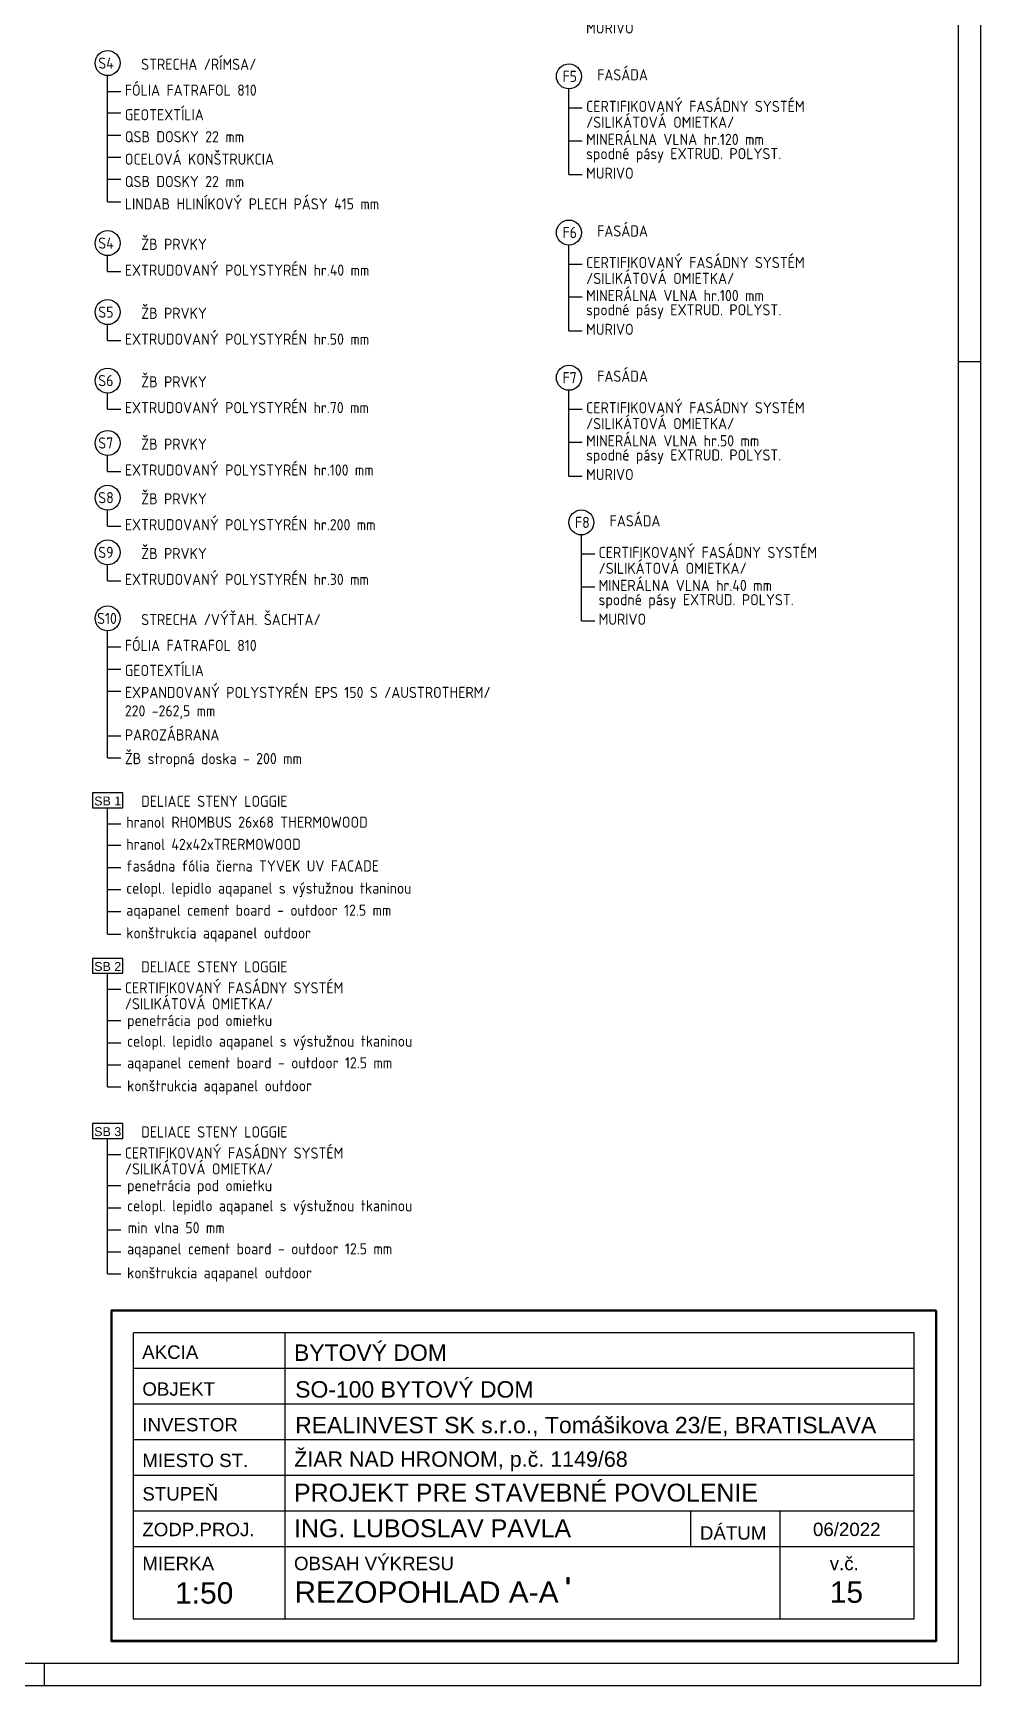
# Model space of a CAD drawing. Extents: x 3792242 to 5145247, y -1546315 to -1031918.
# Drawn here: x 3951992 to 3962617, y -1511714 to -1493183 of the extents above; entities that cross this region are included whole.
import ezdxf

# ---------------------------------------------------------------- set-up
doc = ezdxf.new("R2010")
doc.units = 0
doc.header["$MEASUREMENT"] = 0
doc.layers.add('OKNÁ', color=143, linetype='CONTINUOUS')
doc.layers.add('TENKÁ', color=7, linetype='CONTINUOUS')
doc.styles.add('ARIAL', font='arial.ttf')
doc.styles.add('STYLE1', font='isocp.shx')

msp = doc.modelspace()

# ---------------------------------------------------------------- hatches: boundary and pattern name
at = {"layer": 'TENKÁ'}
h = msp.add_hatch(color=256, dxfattribs=at)
h.dxf.hatch_style = 1
h.paths.add_polyline_path([(3957976.125, -1510501.641), (3957976.125, -1510565.266), (3957999.75, -1510565.266), (3957999.75, -1510501.641)])

# ---------------------------------------------------------------- linework, layer by layer
at = {"layer": 'OKNÁ', "ltscale": 0.25}
for p, q in [((3952827.391, -1495075.294), (3952827.391, -1493659.929)), ((3952827.391, -1493839.26), (3952977.391, -1493839.26)), ((3957997.891, -1494770.396), (3957997.891, -1493808.798)), ((3952827.391, -1494077.443), (3952977.391, -1494077.443)), ((3952827.391, -1494077.443), (3952977.391, -1494077.443)), ((3957997.891, -1494021.51), (3958147.891, -1494021.51)), ((3952827.391, -1494328.517), (3952977.391, -1494328.517)), ((3957997.891, -1494391.287), (3958147.891, -1494391.287)), ((3952827.391, -1494575.294), (3952977.391, -1494575.294)), ((3952827.391, -1494822.072), (3952977.391, -1494822.072)), ((3957997.891, -1494770.396), (3958147.891, -1494770.396)), ((3952827.391, -1495075.294), (3952977.391, -1495075.294)), ((3957997.891, -1496520.96), (3957997.891, -1495559.362)), ((3952827.391, -1495857.41), (3952827.391, -1495678.079)), ((3957997.891, -1495772.075), (3958147.891, -1495772.075)), ((3952827.391, -1495857.41), (3952977.391, -1495857.41)), ((3957997.891, -1496141.852), (3958147.891, -1496141.852)), ((3952827.391, -1496630.91), (3952827.391, -1496451.579)), ((3957997.891, -1496520.96), (3958147.891, -1496520.96)), ((3952827.391, -1496630.91), (3952977.391, -1496630.91)), ((3952827.391, -1497398.91), (3952827.391, -1497219.579)), ((3957997.891, -1498149.025), (3957997.891, -1497187.426)), ((3952827.391, -1497398.91), (3952977.391, -1497398.91)), ((3957997.891, -1497400.139), (3958147.891, -1497400.139)), ((3957997.891, -1497769.916), (3958147.891, -1497769.916)), ((3952827.391, -1498098.309), (3952827.391, -1497918.977)), ((3952827.391, -1498098.309), (3952977.391, -1498098.309)), ((3957997.891, -1498149.025), (3958147.891, -1498149.025)), ((3952827.391, -1498711.309), (3952827.391, -1498531.977)), ((3952827.391, -1498711.309), (3952977.391, -1498711.309)), ((3958137.762, -1499771.07), (3958137.762, -1498809.471)), ((3958137.762, -1499022.184), (3958287.762, -1499022.184)), ((3952827.391, -1499324.309), (3952827.391, -1499144.977)), ((3952827.391, -1499324.309), (3952977.391, -1499324.309)), ((3958137.762, -1499391.961), (3958287.762, -1499391.961)), ((3958137.762, -1499771.07), (3958287.762, -1499771.07)), ((3952827.391, -1501309.365), (3952827.391, -1499885.405)), ((3952827.391, -1500064.736), (3952977.391, -1500064.736)), ((3952827.391, -1500064.736), (3952977.391, -1500064.736)), ((3952827.391, -1500315.811), (3952977.391, -1500315.811)), ((3952827.391, -1500562.588), (3952977.391, -1500562.588)), ((3952827.391, -1501062.588), (3952977.391, -1501062.588)), ((3952827.391, -1501309.365), (3952977.391, -1501309.365)), ((3952827.391, -1503284.236), (3952827.391, -1501868.871)), ((3952827.391, -1502048.202), (3952977.391, -1502048.202)), ((3952827.391, -1502286.384), (3952977.391, -1502286.384)), ((3952827.391, -1502286.384), (3952977.391, -1502286.384)), ((3952827.391, -1502537.459), (3952977.391, -1502537.459)), ((3952827.391, -1502784.236), (3952977.391, -1502784.236)), ((3952827.391, -1503031.013), (3952977.391, -1503031.013)), ((3952827.391, -1503284.236), (3952977.391, -1503284.236)), ((3952827.391, -1504996.432), (3952827.391, -1503724.29)), ((3952827.391, -1503903.621), (3952977.391, -1503903.621)), ((3952827.391, -1504251.804), (3952977.391, -1504251.804)), ((3952827.391, -1504251.804), (3952977.391, -1504251.804)), ((3952827.391, -1504502.878), (3952977.391, -1504502.878)), ((3952827.391, -1504749.655), (3952977.391, -1504749.655)), ((3952827.391, -1504996.432), (3952977.391, -1504996.432)), ((3952827.391, -1507094.971), (3952827.391, -1505576.052)), ((3952827.391, -1505755.383), (3952977.391, -1505755.383)), ((3952827.391, -1506103.566), (3952977.391, -1506103.566)), ((3952827.391, -1506103.566), (3952977.391, -1506103.566)), ((3952827.391, -1506354.64), (3952977.391, -1506354.64)), ((3952827.391, -1506601.417), (3952977.391, -1506601.417)), ((3952827.391, -1506848.194), (3952977.391, -1506848.194)), ((3952827.391, -1507094.971), (3952977.391, -1507094.971))]:
    msp.add_line(p, q, dxfattribs=at)
for centre in [(3952827.391, -1493519.929), (3957997.891, -1493668.798), (3952827.391, -1495538.079), (3957997.891, -1495419.362), (3952827.391, -1496311.579), (3957997.891, -1497047.426), (3952827.391, -1497079.579), (3952827.391, -1497778.977), (3952827.391, -1498391.977), (3958137.762, -1498669.471), (3952827.391, -1499004.977), (3952827.391, -1499745.405)]:
    msp.add_circle(centre, 140, dxfattribs=at)
at = {"layer": 'TENKÁ', "color": 7}
for p, q in [((3962617, -1511713.552), (3962617, -1483879.516)), ((3962367, -1511463.552), (3962367, -1484129.516)), ((3962367, -1511463.552), (3885671.311, -1511463.552)), ((3962617, -1511713.552), (3885421.311, -1511713.552))]:
    msp.add_line(p, q, dxfattribs=at)
at = {"layer": 'TENKÁ', "ltscale": 0.25}
for p, q in [((3962367, -1496863.552), (3962617, -1496863.552)), ((3953117, -1510963.552), (3953117, -1507753.552)), ((3961867, -1507753.552), (3953117, -1507753.552)), ((3954817, -1510963.552), (3954817, -1507753.552)), ((3961867, -1510963.552), (3961867, -1507753.552)), ((3961867, -1508153.552), (3953117, -1508153.552)), ((3961867, -1508553.552), (3953117, -1508553.552)), ((3961867, -1508953.552), (3953117, -1508953.552)), ((3961867, -1509353.552), (3953117, -1509353.552)), ((3961867, -1509353.552), (3953117, -1509353.552)), ((3961867, -1509753.552), (3953117, -1509753.552)), ((3961867, -1509753.552), (3953117, -1509753.552)), ((3959367, -1510153.552), (3959367, -1509753.552)), ((3960367, -1510963.552), (3960367, -1509753.552)), ((3961867, -1510153.552), (3953117, -1510153.552)), ((3961867, -1510963.552), (3953117, -1510963.552)), ((3952117, -1511463.552), (3952117, -1511713.552)), ((3952117, -1511463.552), (3952117, -1511713.552))]:
    msp.add_line(p, q, dxfattribs=at)
at = {"layer": 'TENKÁ', "lineweight": 40, "ltscale": 0.25}
for p, q in [((3962117, -1507503.552), (3952867, -1507503.552)), ((3952867, -1507505.552), (3952867, -1511213.552)), ((3962117, -1507505.552), (3952867, -1507505.552)), ((3962117, -1507507.552), (3952867, -1507507.552)), ((3952869, -1507505.552), (3952869, -1511213.552)), ((3952871, -1507505.552), (3952871, -1511213.552)), ((3962113, -1507503.552), (3962113, -1511213.552)), ((3962115, -1507503.552), (3962115, -1511213.552)), ((3962117, -1507503.552), (3962117, -1511213.552)), ((3962117, -1511209.552), (3952867, -1511209.552)), ((3962117, -1511211.552), (3952867, -1511211.552)), ((3962117, -1511213.552), (3952867, -1511213.552))]:
    msp.add_line(p, q, dxfattribs=at)
at = {"layer": 'TENKÁ'}
for points in [[(3952998.141, -1501700.871), (3952656.641, -1501700.871), (3952656.641, -1501868.871), (3952998.141, -1501868.871)], [(3952998.141, -1503556.29), (3952656.641, -1503556.29), (3952656.641, -1503724.29), (3952998.141, -1503724.29)], [(3952998.141, -1505408.052), (3952656.641, -1505408.052), (3952656.641, -1505576.052), (3952998.141, -1505576.052)], [(3957999.75, -1510501.641), (3957976.125, -1510501.641), (3957976.125, -1510565.266), (3957999.75, -1510565.266)]]:
    msp.add_lwpolyline(points, close=True, dxfattribs=at)

# ---------------------------------------------------------------- texts
at = {"layer": 'TENKÁ', "ltscale": 0.25, "style": 'STYLE1'}
for s, p in [('MURIVO', (3958190.978, -1493188.222)), ('S4', (3952723.087, -1493582.107)), ('STRECHA /RÍMSA/', (3953204.135, -1493595.44)), ('FASÁDA', (3958315.156, -1493713.818)), ('FÓLIA FATRAFOL 810', (3953020.478, -1493885.151)), ('F5', (3957926.587, -1493730.976)), ('CERTIFIKOVANÝ FASÁDNY SYSTÉM', (3958190.978, -1494067.401)), ('GEOTEXTÍLIA', (3953020.478, -1494160.913)), ('/SILIKÁTOVÁ OMIETKA/', (3958190.978, -1494245.401)), ('QSB DOSKY 22 mm', (3953020.478, -1494407.691)), ('MINERÁLNA VLNA hr.120 mm', (3958190.978, -1494437.178)), ('OCELOVÁ KONŠTRUKCIA', (3953020.478, -1494658.765)), ('spodné pásy EXTRUD. POLYST.', (3958190.978, -1494597.178)), ('QSB DOSKY 22 mm', (3953020.478, -1494909.839)), ('MURIVO', (3958190.978, -1494816.287)), ('LINDAB HLINÍKOVÝ PLECH PÁSY 415 mm', (3953020.478, -1495160.913)), ('F6', (3957926.587, -1495481.54)), ('FASÁDA', (3958315.156, -1495464.382)), ('S4', (3952723.087, -1495600.257)), ('ŽB PRVKY', (3953204.135, -1495613.59)), ('EXTRUDOVANÝ POLYSTYRÉN hr.40 mm', (3953020.478, -1495903.301)), ('CERTIFIKOVANÝ FASÁDNY SYSTÉM', (3958190.978, -1495817.965)), ('/SILIKÁTOVÁ OMIETKA/', (3958190.978, -1495995.965)), ('MINERÁLNA VLNA hr.100 mm', (3958190.978, -1496187.742)), ('S5', (3952723.087, -1496373.757)), ('ŽB PRVKY', (3953204.135, -1496387.09)), ('spodné pásy EXTRUD. POLYST.', (3958190.978, -1496347.742)), ('EXTRUDOVANÝ POLYSTYRÉN hr.50 mm', (3953020.478, -1496676.801)), ('MURIVO', (3958190.978, -1496566.851)), ('S6', (3952723.087, -1497141.757)), ('ŽB PRVKY', (3953204.135, -1497155.09)), ('F7', (3957926.587, -1497109.604)), ('FASÁDA', (3958315.156, -1497092.446)), ('EXTRUDOVANÝ POLYSTYRÉN hr.70 mm', (3953020.478, -1497444.801)), ('CERTIFIKOVANÝ FASÁDNY SYSTÉM', (3958190.978, -1497446.03)), ('/SILIKÁTOVÁ OMIETKA/', (3958190.978, -1497624.03)), ('MINERÁLNA VLNA hr.50 mm', (3958190.978, -1497815.807)), ('S7', (3952723.087, -1497841.155)), ('ŽB PRVKY', (3953204.135, -1497854.488)), ('EXTRUDOVANÝ POLYSTYRÉN hr.100 mm', (3953020.478, -1498144.199)), ('spodné pásy EXTRUD. POLYST.', (3958190.978, -1497975.807)), ('MURIVO', (3958190.978, -1498194.915)), ('S8', (3952723.087, -1498454.155)), ('ŽB PRVKY', (3953204.135, -1498467.488)), ('FASÁDA', (3958455.027, -1498714.491)), ('EXTRUDOVANÝ POLYSTYRÉN hr.200 mm', (3953020.478, -1498757.199)), ('F8', (3958066.457, -1498731.649)), ('S9', (3952723.087, -1499067.155)), ('ŽB PRVKY', (3953204.135, -1499080.488)), ('CERTIFIKOVANÝ FASÁDNY SYSTÉM', (3958330.848, -1499068.075)), ('/SILIKÁTOVÁ OMIETKA/', (3958330.848, -1499246.075)), ('EXTRUDOVANÝ POLYSTYRÉN hr.30 mm', (3953020.478, -1499370.199)), ('MINERÁLNA VLNA hr.40 mm', (3958330.848, -1499437.852)), ('spodné pásy EXTRUD. POLYST.', (3958330.848, -1499597.852)), ('S10', (3952709.587, -1499807.583)), ('STRECHA /VÝŤAH. ŠACHTA/', (3953204.135, -1499820.916)), ('MURIVO', (3958330.848, -1499816.96)), ('FÓLIA FATRAFOL 810', (3953020.478, -1500110.627)), ('GEOTEXTÍLIA', (3953020.478, -1500390.687)), ('EXPANDOVANÝ POLYSTYRÉN EPS 150 S /AUSTROTHERM/', (3953020.478, -1500637.464)), ('220 -262,5 mm', (3953020.478, -1500844.638)), ('PAROZÁBRANA', (3953020.478, -1501114.112)), ('ŽB stropná doska - 200 mm', (3953020.478, -1501379.638)), ('DELIACE STENY LOGGIE', (3953204.135, -1501858.309)), ('hranol RHOMBUS 26x68 THERMOWOOD', (3953036.052, -1502092.449)), ('hranol 42x42xTRERMOWOOD', (3953036.052, -1502340.449)), ('fasádna fólia čierna TYVEK UV FACADE', (3953036.052, -1502583.449)), ('celopl. lepidlo aqapanel s výstužnou tkaninou', (3953036.052, -1502831.449)), ('aqapanel cement board - outdoor 12.5 mm', (3953036.052, -1503078.949)), ('konštrukcia aqapanel outdoor', (3953036.052, -1503333.949)), ('DELIACE STENY LOGGIE', (3953204.135, -1503713.728)), ('CERTIFIKOVANÝ FASÁDNY SYSTÉM', (3953020.478, -1503949.512)), ('/SILIKÁTOVÁ OMIETKA/', (3953020.478, -1504127.512)), ('penetrácia pod omietku', (3953045.709, -1504314.869)), ('celopl. lepidlo aqapanel s výstužnou tkaninou', (3953045.709, -1504546.369)), ('aqapanel cement board - outdoor 12.5 mm', (3953045.709, -1504789.869)), ('konštrukcia aqapanel outdoor', (3953045.709, -1505046.869)), ('DELIACE STENY LOGGIE', (3953204.135, -1505565.49)), ('CERTIFIKOVANÝ FASÁDNY SYSTÉM', (3953020.478, -1505801.274)), ('/SILIKÁTOVÁ OMIETKA/', (3953020.478, -1505979.274)), ('penetrácia pod omietku', (3953045.709, -1506166.631)), ('celopl. lepidlo aqapanel s výstužnou tkaninou', (3953045.709, -1506392.131)), ('min vlna 50 mm', (3953052.709, -1506638.822)), ('aqapanel cement board - outdoor 12.5 mm', (3953045.709, -1506874.631)), ('konštrukcia aqapanel outdoor', (3953045.709, -1507144.131))]:
    msp.add_text(s, height=125, dxfattribs=at).set_placement(p)
at = {"layer": 'TENKÁ', "linetype": 'Continuous', "lineweight": 20, "style": 'ARIAL'}
for s, p in [('SB 1', (3952677.552, -1501842.199)), ('SB 2', (3952677.552, -1503697.619)), ('SB 3', (3952677.552, -1505549.381))]:
    msp.add_text(s, height=100, dxfattribs=at).set_placement(p)
at = {"layer": 'TENKÁ', "lineweight": 40, "ltscale": 0.25, "style": 'ARIAL'}
for s, height, p in [('BYTOVÝ DOM', 184, (3954917, -1508069.068)), ('AKCIA', 150, (3953215.171, -1508046.393)), ('OBJEKT', 150, (3953217, -1508459.689)), ('SO-100 BYTOVÝ DOM', 184, (3954930.142, -1508480.847)), ('INVESTOR', 150, (3953217, -1508859.689)), ('REALINVEST SK s.r.o., Tomášikova 23/E, BRATISLAVA', 184, (3954930.142, -1508880.847)), ('MIESTO ST.', 150, (3953217, -1509259.689)), ('ŽIAR NAD HRONOM, p.č. 1149/68', 172, (3954919.425, -1509256.956)), ('STUPEŇ', 150, (3953217, -1509634.689)), ('PROJEKT PRE STAVEBNÉ POVOLENIE', 200, (3954917.002, -1509646.163)), ('ZODP.PROJ.', 150, (3953217, -1510034.689)), ('ING. LUBOSLAV PAVLA', 200, (3954917.002, -1510046.163)), ('06/2022', 150, (3960734.3, -1510032.808)), ('DÁTUM     ', 150, (3959467, -1510073.552)), ('OBSAH VÝKRESU', 150, (3954917, -1510415.66)), ('MIERKA             ', 150, (3953217, -1510415.66)), ('v.č.', 150, (3960922.399, -1510415.66)), ('1:50', 240, (3953584.477, -1510790.688)), ('REZOPOHLAD A-A', 240, (3954921.336, -1510781.565)), ('15', 240, (3960923.336, -1510781.565))]:
    msp.add_text(s, height=height, dxfattribs=at).set_placement(p)

doc.saveas('drawing.dxf')
